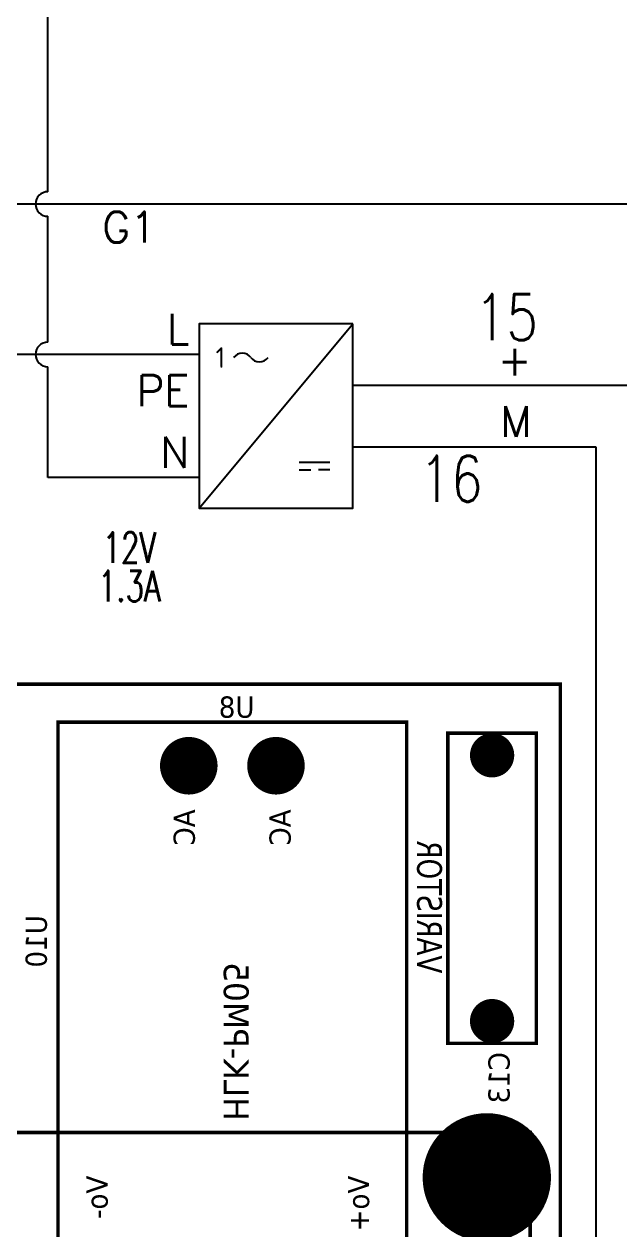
# Model space of a CAD drawing. Header units: millimetres. Extents: x 123.5 to 144.3, y 105.4 to 121.6.
# Drawn here: x 135.035 to 137.457, y 113.625 to 118.524 of the extents above; entities that cross this region are included whole.
import ezdxf
from ezdxf.enums import TextEntityAlignment as Align

# ---------------------------------------------------------------- set-up
doc = ezdxf.new("R2010")
doc.units = ezdxf.units.MM
for name, color, linetype in [('BLK_12AWG', 7, 'Continuous'), ('DESC', 250, 'Continuous'), ('SYMS', 7, 'Continuous'), ('TAGS', 250, 'Continuous'), ('TERMS', 250, 'Continuous'), ('WIREFIXED', 7, 'Continuous'), ('WIRES', 7, 'Continuous')]:
    doc.layers.add(name, color=color, linetype=linetype)
doc.styles.get("Standard").update_dxf_attribs({"font": 'tahoma.ttf'})
doc.styles.add('WD', font='romans.shx')
doc.styles.add('WD_IEC', font='isocp2.shx', dxfattribs={"width": 0.9, "height": 4})

# ---------------------------------------------------------------- blocks, each defined once
blk = doc.blocks.new('EPAD')
at = {"const_width": 0.5}
blk.add_lwpolyline([(-0.25, 0, 1), (0.25, 0, 1)], format="xyb", close=True, dxfattribs=at)
blk = doc.blocks.new('CFLH-V Card')
at = {"const_width": 0.008}
for points in [[(125.6193, 110.8911), (131.2538, 110.8911), (131.2538, 114.343), (125.6193, 114.343), (125.6193, 110.8911)], [(125.6193, 110.8911), (131.2538, 110.8911), (131.2538, 114.343), (125.6193, 114.343), (125.6193, 110.8911)], [(125.6193, 110.8911), (131.2538, 110.8911), (131.2538, 114.343), (125.6193, 114.343), (125.6193, 110.8911)], [(130.1193, 112.9186), (130.9067, 112.9186), (130.9067, 114.2572), (130.1193, 114.2572), (130.1193, 112.9186)], [(130.1193, 112.9186), (130.9067, 112.9186), (130.9067, 114.2572), (130.1193, 114.2572), (130.1193, 112.9186)], [(130.1193, 112.9186), (130.9067, 112.9186), (130.9067, 114.2572), (130.1193, 114.2572), (130.1193, 112.9186)], [(130.9997, 113.5324), (131.1997, 113.5324), (131.1997, 114.2324), (130.9997, 114.2324), (130.9997, 113.5324)], [(130.9997, 113.5324), (131.1997, 113.5324), (131.1997, 114.2324), (130.9997, 114.2324), (130.9997, 113.5324)], [(130.9997, 113.5324), (131.1997, 113.5324), (131.1997, 114.2324), (130.9997, 114.2324), (130.9997, 113.5324)], [(127.3272, 110.969), (127.3272, 113.3312), (131.1855, 113.3312), (131.1855, 110.969)], [(127.3272, 110.969), (127.3272, 113.3312), (131.1855, 113.3312), (131.1855, 110.969)], [(127.3272, 110.969), (127.3272, 113.3312), (131.1855, 113.3312), (131.1855, 110.969)]]:
    blk.add_lwpolyline(points, dxfattribs=at)
blk.add_circle((131.0886, 113.2312), 0.0554)
blk.add_circle((131.0886, 113.2312), 0.0554)
blk.add_circle((131.0886, 113.2312), 0.0554)
for p, xscale, yscale in [((130.4146, 114.1588), 0.13, 0.13), ((130.6115, 114.1588), 0.13, 0.13), ((131.0997, 114.1824), 0.1, 0.1), ((131.0997, 113.5824), 0.1, 0.1), ((131.0878, 113.2296), 0.29, 0.29)]:
    blk.add_blockref('EPAD', p, dxfattribs=dict(xscale=xscale, yscale=yscale))
at = {"text_generation_flag": 2, "width": 1.041667}
blk.add_text('U8', height=0.048, dxfattribs=at).set_placement((130.563, 114.2672))
blk.add_text('U8', height=0.048, dxfattribs=at).set_placement((130.563, 114.2672))
blk.add_text('U8', height=0.048, dxfattribs=at).set_placement((130.563, 114.2672))
at = {"text_generation_flag": 2}
for s, height, rotation, width, p in [('AC', 0.048, 90, 1.041667, (130.4283, 114.0603)), ('AC', 0.048, 90, 1.041667, (130.4283, 114.0603)), ('AC', 0.048, 90, 1.041667, (130.4283, 114.0603)), ('AC', 0.048, 90, 1.041667, (130.6448, 114.0603)), ('AC', 0.048, 90, 1.041667, (130.6448, 114.0603)), ('AC', 0.048, 90, 1.041667, (130.6448, 114.0603)), ('VARISTOR', 0.056, 270, 0.892857, (130.9304, 113.6903)), ('VARISTOR', 0.056, 270, 0.892857, (130.9304, 113.6903)), ('VARISTOR', 0.056, 270, 0.892857, (130.9304, 113.6903)), ('U10', 0.048, 90, 1.041667, (130.094, 113.8215)), ('U10', 0.048, 90, 1.041667, (130.094, 113.8215)), ('U10', 0.048, 90, 1.041667, (130.094, 113.8215)), ('HLK-PM05', 0.056, 270, 1.071429, (130.4937, 113.3574)), ('HLK-PM05', 0.056, 270, 1.071429, (130.4937, 113.3574)), ('HLK-PM05', 0.056, 270, 1.071429, (130.4937, 113.3574)), ('C13', 0.048, 90, 1.041667, (131.1393, 113.5125)), ('C13', 0.048, 90, 1.041667, (131.1393, 113.5125)), ('C13', 0.048, 90, 1.041667, (131.1393, 113.5125)), ('Vo-', 0.048, 90, 1.041667, (130.2314, 113.2336)), ('Vo-', 0.048, 90, 1.041667, (130.2314, 113.2336)), ('Vo-', 0.048, 90, 1.041667, (130.2314, 113.2336)), ('Vo+', 0.048, 90, 1.041667, (130.822, 113.2336)), ('Vo+', 0.048, 90, 1.041667, (130.822, 113.2336)), ('Vo+', 0.048, 90, 1.041667, (130.822, 113.2336))]:
    blk.add_text(s, height=height, rotation=rotation, dxfattribs=dict(at, width=width)).set_placement(p)
blk = doc.blocks.new('HPW1_1PH')
for p, q in [((0, -0.625), (0.625, 0.125)), ((0.4066, -0.4373), (0.5317, -0.4373)), ((0.4066, -0.4686), (0.4535, -0.4686)), ((0.5317, -0.4686), (0.4848, -0.4686))]:
    blk.add_line(p, q)
blk.add_lwpolyline([(0.625, 0.125), (0, 0.125), (0, -0.625), (0.625, -0.625)], close=True)
for centre, start, end in [((0.175, -0.0387), 36.8699, 143.1301), ((0.245, 0.0138), 216.8699, 323.1301)]:
    blk.add_arc(centre, 0.0438, start, end)
at = {"style": 'WD_IEC'}
blk.add_text('1', height=0.084, dxfattribs=at).set_placement((0.105, -0.0124), align=Align.MIDDLE_RIGHT)
at = {"style": 'WD', "width": 0.7}
for tag, p in [('INST', (-0.2843, 0.7938)), ('LOC', (-0.2843, 0.6242)), ('RATING1', (-0.2843, 0.285)), ('XREF', (-0.2843, -0.691)), ('DESC1', (-0.2843, -0.8472)), ('DESC2', (-0.2843, -1.0035)), ('DESC3', (-0.2843, -1.1578))]:
    blk.add_attdef(tag, text='', height=0.125, dxfattribs=at).set_placement(p, align=Align.CENTER)
at = {"style": 'WD'}
blk.add_attdef('TAG1', text='', height=0.125, dxfattribs=at).set_placement((-0.2843, 0.4546), align=Align.CENTER)
at = {"linetype": 'Continuous', "style": 'WD', "flags": 9}
for tag, p in [('MFG', (0.8868, 0.2571)), ('CAT', (0.8888, 0.2765)), ('ASSYCODE', (0.8871, -0.5638))]:
    blk.add_attdef(tag, text='', height=0.01, dxfattribs=at).set_placement(p, align=Align.CENTER)
at = {"linetype": 'Continuous', "style": 'WD', "flags": 8}
for tag, p in [('TERM01', (-0.04, 0.04)), ('TERM04', (1.3525, -0.085)), ('TERM02', (-0.04, -0.2098)), ('TERM05', (1.3525, -0.335)), ('TERM03', (-0.04, -0.46))]:
    blk.add_attdef(tag, text='', height=0.125, dxfattribs=at).set_placement(p, align=Align.RIGHT)
at = {"style": 'WD'}
for tag, p, height, flags in [('X4TERM01', (0, 0), 0.0125, 1), ('X1TERM04', (0.625, -0.125), 0.0125, 1), ('X4TERM02', (0, -0.2498), 0.0125, 1), ('X1TERM05', (0.625, -0.375), 0.0125, 1), ('X4TERM03', (0, -0.5), 0.0125, 1), ('FAMILY', (0.8618, -0.4829), 0.01, 9)]:
    blk.add_attdef(tag, p, '', height=height, dxfattribs=dict(at, flags=flags))
blk = doc.blocks.new('WD_WNH')
at = {"linetype": 'Continuous', "style": 'WD', "width": 0.8}
blk.add_attdef('WIRENO', text='', height=0.125, dxfattribs=at).set_placement((0, 0.0625), align=Align.CENTER)
at = {"style": 'WD', "flags": 1}
for tag, p in [('W01USER', (0, 0.0781)), ('W02USER', (0, 0.0703)), ('W03USER', (0, 0.0625)), ('W04USER', (0, 0.0547)), ('W05USER', (0, 0.0469)), ('W06USER', (0, 0.0391)), ('W07USER', (0, 0.0312)), ('W08USER', (0, 0.0234)), ('W09USER', (0, 0.0156)), ('W10USER', (0, 0.0078))]:
    blk.add_attdef(tag, text='', height=0.005, dxfattribs=at).set_placement(p, align=Align.CENTER)

msp = doc.modelspace()

# ---------------------------------------------------------------- linework, layer by layer
at = {"layer": 'BLK_12AWG'}
for p, q in [((135.1311, 117.8431), (135.1311, 119.99)), ((135.1311, 117.232), (135.1311, 117.7431)), ((135.1311, 116.682), (135.1311, 117.132)), ((135.7465, 116.682), (135.1311, 116.682))]:
    msp.add_line(p, q, dxfattribs=at)
for centre in [(135.1311, 117.7931), (135.1311, 117.182)]:
    msp.add_arc(centre, 0.05, 90, 270, dxfattribs=at)
at = {"layer": 'WIRES'}
for p, q in [((139.5858, 117.7931), (133.8674, 117.7931)), ((135.7465, 117.182), (134.9883, 117.182)), ((136.3715, 117.057), (137.5553, 117.057)), ((136.3715, 116.807), (137.3588, 116.807)), ((137.3588, 116.807), (137.3588, 113.4165))]:
    msp.add_line(p, q, dxfattribs=at)

# ---------------------------------------------------------------- block references
at = {"layer": 'DESC', "xscale": 1.8, "yscale": 1.8, "zscale": 1.8}
msp.add_blockref('CFLH-V Card', (-99.0421, -89.9748), dxfattribs=at)
at = {"layer": 'SYMS'}
ref = msp.add_blockref('HPW1_1PH', (135.7465, 117.182), dxfattribs=at)
ref.add_attrib('TERM01', 'L', dxfattribs={"layer": 'TERMS', "linetype": 'Continuous', "height": 0.125, "style": 'WD', "flags": 8}).set_placement((135.7065, 117.222), align=Align.RIGHT)
ref.add_attrib('TERM02', 'PE', dxfattribs={"layer": 'TERMS', "linetype": 'Continuous', "height": 0.125, "style": 'WD', "flags": 8}).set_placement((135.7065, 116.9722), align=Align.RIGHT)
ref.add_attrib('TERM03', 'N', dxfattribs={"layer": 'TERMS', "linetype": 'Continuous', "height": 0.125, "style": 'WD', "flags": 8}).set_placement((135.7065, 116.722), align=Align.RIGHT)
ref.add_attrib('TERM04', '+', dxfattribs={"layer": 'TERMS', "linetype": 'Continuous', "height": 0.125, "style": 'WD', "flags": 8}).set_placement((137.099, 117.097), align=Align.RIGHT)
ref.add_attrib('TERM05', 'M', dxfattribs={"layer": 'TERMS', "linetype": 'Continuous', "height": 0.125, "style": 'WD', "flags": 8}).set_placement((137.099, 116.847), align=Align.RIGHT)
ref.add_attrib('TAG1', 'G1', dxfattribs={"layer": 'TAGS', "height": 0.125, "style": 'WD'}).set_placement((135.4623, 117.6366), align=Align.CENTER)
ref.add_attrib('DESC2', '1.3A', dxfattribs={"layer": 'DESC', "height": 0.125, "style": 'WD', "width": 0.7}).set_placement((135.4623, 116.1785), align=Align.CENTER)
ref.add_attrib('DESC1', '12V', dxfattribs={"layer": 'DESC', "height": 0.125, "style": 'WD', "width": 0.7}).set_placement((135.4623, 116.3348), align=Align.CENTER)
at = {"layer": 'WIREFIXED'}
ref = msp.add_blockref('WD_WNH', (136.5078, 117.7265), dxfattribs=dict(at, xscale=1.5, yscale=1.5, zscale=1.5))
ref.add_attrib('WIRENOF', '15', dxfattribs={"linetype": 'Continuous', "height": 0.1875, "style": 'WD', "width": 0.8}).set_placement((136.9954, 117.2396), align=Align.CENTER)
ref = msp.add_blockref('WD_WNH', (136.7705, 116.4891), dxfattribs=dict(at, xscale=1.5, yscale=1.5, zscale=1.5))
ref.add_attrib('WIRENOF', '16', dxfattribs={"linetype": 'Continuous', "height": 0.1875, "style": 'WD', "width": 0.8}).set_placement((136.7705, 116.5829), align=Align.CENTER)

doc.saveas('drawing.dxf')
